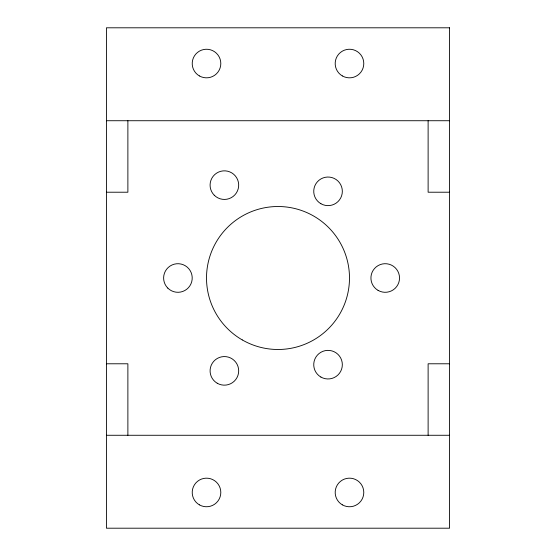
<?xml version="1.0" encoding="UTF-8"?>
<svg xmlns="http://www.w3.org/2000/svg" width="556" height="556" viewBox="0 0 556 556"><rect width="100%" height="100%" fill="white"/><g stroke="black" fill="none" stroke-linecap="round" stroke-linejoin="round"><path stroke-width="0.83" d="M106.432 120.728L449.568 120.728M106.432 192.216L127.88 192.216L127.88 120.728M449.568 192.216L428.12 192.216L428.12 120.728M106.432 363.784L127.88 363.784L127.88 435.272M449.568 363.784L428.12 363.784L428.12 435.272M106.432 435.272L449.568 435.272M449.568 27.8L106.432 27.8L106.432 528.2L449.568 528.2L449.568 27.8M242.256 339.911A71.488 71.488 0 0 0 349.488 278A71.488 71.488 0 0 0 242.256 216.089A71.488 71.488 0 0 0 242.256 339.911M320.888 203.711A14.296 14.296 0 0 0 342.336 191.327A14.296 14.296 0 0 0 320.888 178.949A14.296 14.296 0 0 0 320.888 203.711M214.275 195.246A14.296 14.296 0 0 0 238.197 188.838A14.296 14.296 0 0 0 220.683 171.324A14.296 14.296 0 0 0 214.275 195.246M378.08 290.385A14.296 14.296 0 0 0 399.528 278A14.296 14.296 0 0 0 378.08 265.615A14.296 14.296 0 0 0 378.08 290.385M320.888 377.051A14.296 14.296 0 0 0 342.336 364.673A14.296 14.296 0 0 0 320.888 352.289A14.296 14.296 0 0 0 320.888 377.051M217.236 383.244A14.296 14.296 0 0 0 238.684 370.866A14.296 14.296 0 0 0 217.236 358.481A14.296 14.296 0 0 0 217.236 383.244M167.808 288.112A14.296 14.296 0 0 0 191.73 281.697A14.296 14.296 0 0 0 174.223 264.19A14.296 14.296 0 0 0 167.808 288.112M199.368 75.922A14.296 14.296 0 0 0 220.808 63.544A14.296 14.296 0 0 0 199.368 51.159A14.296 14.296 0 0 0 199.368 75.922M342.336 75.922A14.296 14.296 0 0 0 363.784 63.544A14.296 14.296 0 0 0 342.336 51.159A14.296 14.296 0 0 0 342.336 75.922M342.336 504.841A14.296 14.296 0 0 0 363.784 492.456A14.296 14.296 0 0 0 342.336 480.078A14.296 14.296 0 0 0 342.336 504.841M199.368 504.841A14.296 14.296 0 0 0 220.808 492.456A14.296 14.296 0 0 0 199.368 480.078A14.296 14.296 0 0 0 199.368 504.841"/></g></svg>
